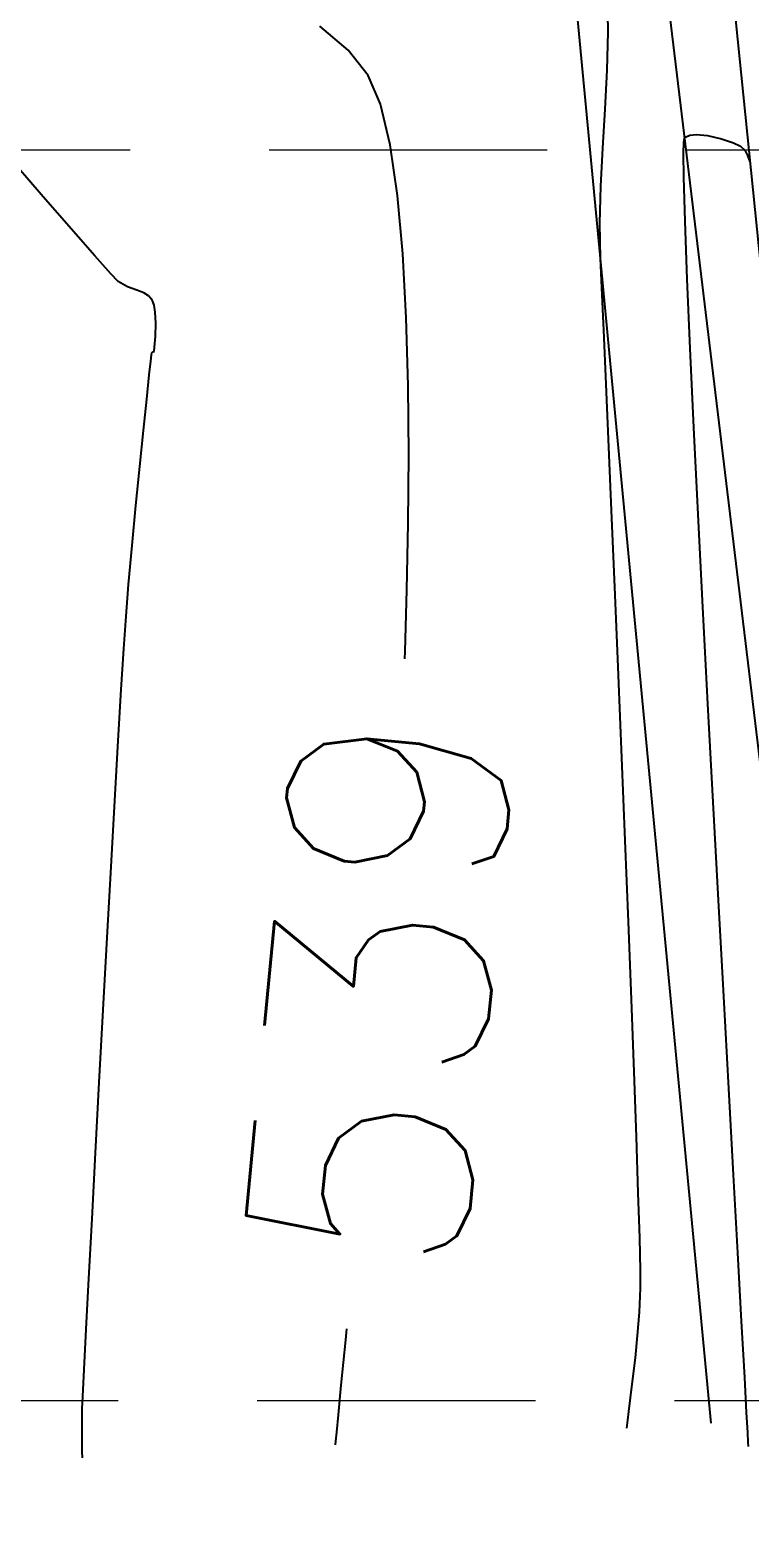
# Model space of a CAD drawing. Extents: x 2138193 to 2139991, y 332071 to 334944.
# Drawn here: x 2139551.1 to 2139577, y 332650.7 to 332704.7 of the extents above; entities that cross this region are included whole.
import ezdxf

# ---------------------------------------------------------------- set-up
doc = ezdxf.new("R2010")
doc.units = 0
doc.header["$LTSCALE"] = 100
doc.header["$MEASUREMENT"] = 0
doc.linetypes.add('DASHED', pattern=[0.75, 0.5, -0.25])
doc.linetypes.add('HIDDEN', pattern=[0.375, 0.25, -0.125])
for name, color, linetype in [('CONTOURS', 35, 'Continuous'), ('GRID', 254, 'DASHED'), ('V-PNTS-BRKLN', 1, 'Continuous')]:
    doc.layers.add(name, color=color, linetype=linetype)
doc.styles.add('L100', font='simplex', dxfattribs={"height": 10})

msp = doc.modelspace()

# ---------------------------------------------------------------- linework, layer by layer
at = {"layer": 'CONTOURS'}
for points, elevation in [([(2139571.847511759, 332704.6802071775), (2139571.826495409, 332706.025656282)], 538), ([(2139562.497104522, 332704.0165880101), (2139561.483704061, 332704.8880935359)], 539), ([(2139563.667188114, 332702.0754549618), (2139563.224752545, 332703.1122344906)], 539), ([(2139571.738979355, 332701.8951266975), (2139571.810519421, 332703.2965255173)], 538), ([(2139564.015669381, 332700.6114998865), (2139563.667188114, 332702.0754549618)], 539), ([(2139571.656352522, 332700.4965261144), (2139571.738979355, 332701.8951266975)], 538), ([(2139574.578570769, 332700.7131603697), (2139574.595187212, 332700.8448610975)], 537), ([(2139575.029446911, 332700.9861939122), (2139575.419060018, 332700.949883632)], 537), ([(2139575.419060018, 332700.949883632), (2139575.9288641, 332700.8298626055)], 537), ([(2139575.9288641, 332700.8298626055), (2139576.362210794, 332700.6824999452)], 537), ([(2139551.459128647, 332698.8270581054), (2139550.196941672, 332700.2885568183)], 540), ([(2139564.279596228, 332698.7942740506), (2139564.015669381, 332700.6114998865)], 539), ([(2139576.764240323, 332700.4161937086), (2139576.862133761, 332700.2280276122)], 537), ([(2139571.551682384, 332697.789781243), (2139571.586099878, 332699.1212391641)], 538), ([(2139564.468368537, 332696.6976822402), (2139564.279596228, 332698.7942740506)], 539), ([(2139553.391359956, 332696.6199006562), (2139552.539205348, 332697.5874511015)], 540), ([(2139571.576560998, 332696.5226677472), (2139571.551682384, 332697.789781243)], 538), ([(2139553.969780656, 332695.9745716191), (2139553.391359956, 332696.6199006562)], 540), ([(2139554.228655627, 332695.7016288397), (2139553.969780656, 332695.9745716191)], 540), ([(2139555.314655945, 332695.1834918442), (2139555.151150218, 332695.2896793874)], 540), ([(2139555.407060824, 332695.086824331), (2139555.314655945, 332695.1834918442)], 540), ([(2139555.564228632, 332694.5894575296), (2139555.521308571, 332694.840367717)], 540), ([(2139555.584008118, 332694.2011793343), (2139555.564228632, 332694.5894575296)], 540), ([(2139555.43553154, 332693.1273697258), (2139555.436815639, 332693.1365343202)], 540), ([(2139555.519790696, 332693.1779922028), (2139555.538372124, 332693.3337313992)], 540), ([(2139555.349079981, 332692.3447909188), (2139555.402816537, 332692.8375083327)], 540), ([(2139555.402816537, 332692.8375083327), (2139555.427504998, 332693.0586319626)], 540), ([(2139555.427504998, 332693.0586319626), (2139555.43553154, 332693.1273697258)], 540), ([(2139564.677757056, 332689.4707588211), (2139564.658049069, 332691.9620198394)], 539), ([(2139575.09041015, 332687.3142354205), (2139574.937323806, 332690.4400324486)], 537), ([(2139571.988042382, 332687.1845991216), (2139571.87989457, 332689.733012114)], 538), ([(2139554.867105808, 332687.6415150412), (2139555.005136887, 332689.0405482362)], 540), ([(2139554.499204224, 332683.4854112423), (2139554.605829348, 332684.7972427807)], 540), ([(2139554.430180499, 332682.4841349771), (2139554.499204224, 332683.4854112423)], 540), ([(2139564.539112712, 332682.1215623458), (2139564.549150487, 332682.3901139255)], 539), ([(2139572.463134111, 332675.5845897045), (2139572.34376992, 332678.5623697499)], 538), ([(2139575.818225531, 332673.4377450873), (2139575.627911556, 332676.9715332163)], 537), ([(2139572.57807263, 332672.6659378033), (2139572.463134111, 332675.5845897045)], 538), ([(2139572.685693572, 332669.8730020092), (2139572.57807263, 332672.6659378033)], 538), ([(2139572.867415092, 332664.9306305945), (2139572.783105028, 332667.2723702854)], 538), ([(2139553.414417469, 332664.3538920746), (2139553.549710301, 332666.884194601)], 540), ([(2139553.288558383, 332661.979541402), (2139553.414417469, 332664.3538920746)], 540), ([(2139572.985163421, 332661.2901791641), (2139572.935731859, 332662.9143708997)], 538), ([(2139553.080890231, 332658.0072112943), (2139553.176070238, 332659.8382715021)], 540), ([(2139573.015803305, 332659.4843514219), (2139573.012817872, 332660.1246433505)], 538), ([(2139572.910431098, 332657.7818777838), (2139572.975452607, 332658.6241608239)], 538), ([(2139562.411499823, 332657.6316001674), (2139562.449236844, 332658.020233025)], 539), ([(2139572.74200755, 332656.2212389466), (2139572.829646753, 332656.9750534439)], 538), ([(2139552.958203415, 332655.5842356316), (2139553.006955558, 332656.5634896977)], 540), ([(2139552.938571, 332655.1465780149), (2139552.958203415, 332655.5842356316)], 540), ([(2139552.931035494, 332654.6223329746), (2139552.938571, 332655.1465780149)], 540), ([(2139552.932834443, 332654.1306133338), (2139552.931035494, 332654.6223329746)], 540), ([(2139562.057512709, 332653.9863584333), (2139562.088843672, 332654.3089246583)], 539), ([(2139572.527040559, 332654.453365933), (2139572.535974633, 332654.5419660397)], 538), ([(2139572.535974633, 332654.5419660397), (2139572.557010974, 332654.7333903462)], 538), ([(2139576.889165099, 332653.9338453278), (2139576.870643003, 332654.2936494331)], 537), ([(2139552.937168356, 332653.7832273864), (2139552.932834443, 332654.1306133338)], 540), ([(2139552.940194373, 332653.5608010279), (2139552.937168356, 332653.7832273864)], 540), ([(2139562.044715384, 332653.8546229734), (2139562.057512709, 332653.9863584333)], 539), ([(2139576.896233728, 332653.7912116534), (2139576.889165099, 332653.9338453278)], 537), ([(2139552.941421629, 332653.4346965061), (2139552.940194373, 332653.5608010279)], 540)]:
    msp.add_lwpolyline(points, dxfattribs=dict(at, elevation=elevation))
at = {"layer": 'CONTOURS', "extrusion": (0.9996428189041062, -0.0267251681650921, 0), "elevation": 2129916.044366671}
msp.add_lwpolyline([(389764.8776348789, 538), (389766.2618109406, 538)], dxfattribs=at)
at = {"layer": 'CONTOURS', "extrusion": (0.7791153075625601, 0.6268806405701944, 0), "elevation": 1875531.600019878}
msp.add_lwpolyline([(-1082036.67725771, 539), (-1082035.51651358, 539)], dxfattribs=at)
at = {"layer": 'CONTOURS', "extrusion": (0.999567034485195, -0.02942352070152892, 0), "elevation": 2128858.990240807}
msp.add_lwpolyline([(395510.087746183, 537), (395510.4821298621, 537)], dxfattribs=at)
at = {"layer": 'CONTOURS', "extrusion": (0.9131573272162196, -0.4076072812785981, 0), "elevation": 1818156.931867955}
msp.add_lwpolyline([(1175914.398092954, 537), (1175914.425275609, 537)], dxfattribs=at)
at = {"layer": 'CONTOURS', "extrusion": (0.5931164173835703, -0.8051167091981625, 0), "elevation": 1001153.795847327}
msp.add_lwpolyline([(1919937.613968549, 537), (1919937.676755116, 537)], dxfattribs=at)
at = {"layer": 'CONTOURS', "extrusion": (0.3750628695303016, -0.9269993764289682, 0), "elevation": 494061.4771054466}
msp.add_lwpolyline([(2108168.129538944, 537), (2108168.267288234, 537)], dxfattribs=at)
at = {"layer": 'CONTOURS', "extrusion": (0.111999519007484, -0.9937082608804721, 0), "elevation": -90976.34420549299}
msp.add_lwpolyline([(2163375.485475346, 537), (2163375.731962007, 537)], dxfattribs=at)
at = {"layer": 'CONTOURS', "extrusion": (0.9986978536937333, -0.05101565472999876, 0), "elevation": 2119812.687363934}
msp.add_lwpolyline([(441417.5436139316, 538), (441418.9206940416, 538)], dxfattribs=at)
at = {"layer": 'CONTOURS', "extrusion": (0.999958809667953, 0.00907628599430852, 0), "elevation": 2142506.120424924}
msp.add_lwpolyline([(313266.3552231864, 537), (313267.2242348977, 537)], dxfattribs=at)
at = {"layer": 'CONTOURS', "extrusion": (-0.421352614910427, -0.9068968926554691, 0), "elevation": -1203241.310161611}
msp.add_lwpolyline([(1800190.851934226, 537), (1800191.125220492, 537)], dxfattribs=at)
at = {"layer": 'CONTOURS', "extrusion": (0.7000538564789169, 0.7140900489637118, 0), "elevation": 1735397.021529133}
msp.add_lwpolyline([(-1294942.051008409, 537), (-1294942.266929445, 537)], dxfattribs=at)
at = {"layer": 'CONTOURS', "extrusion": (0.9298600362077915, 0.3679134586606542, 0), "elevation": 2111911.910083879}
msp.add_lwpolyline([(-477814.4773378457, 537), (-477814.7173540836, 537)], dxfattribs=at)
at = {"layer": 'CONTOURS', "extrusion": (0.999612885130943, 0.02782229106655522, 0), "elevation": 2148002.77465742}
msp.add_lwpolyline([(273041.2027050464, 537), (273042.7904873283, 537)], dxfattribs=at)
at = {"layer": 'CONTOURS', "extrusion": (0.7539553695942748, 0.6569256431742945, 0), "elevation": 1831684.702081788}
msp.add_lwpolyline([(-1154687.795412849, 540), (-1154686.151274411, 540)], dxfattribs=at)
at = {"layer": 'CONTOURS', "extrusion": (0.999293912861203, 0.03757227326828388, 0), "elevation": 2150564.107925801}
msp.add_lwpolyline([(252072.1875673209, 537), (252074.2668577996, 537)], dxfattribs=at)
at = {"layer": 'CONTOURS', "extrusion": (0.9985752281900244, 0.05336209933314736, 0), "elevation": 2154269.47145791}
msp.add_lwpolyline([(218048.723777777, 539), (218051.0291153561, 539)], dxfattribs=at)
at = {"layer": 'CONTOURS', "extrusion": (0.9988460665402795, 0.04802640270738209, 0), "elevation": 2153080.870506324}
msp.add_lwpolyline([(229555.6320053561, 538), (229556.6868611214, 538)], dxfattribs=at)
at = {"layer": 'CONTOURS', "extrusion": (-0.506808017724522, -0.8620589499391215, 0), "elevation": -1371146.544634494}
msp.add_lwpolyline([(1675809.407167076, 540), (1675809.022644695, 540)], dxfattribs=at)
at = {"layer": 'CONTOURS', "extrusion": (0.3288589899026765, 0.9443790365950483, 0), "elevation": 1017802.413632074}
msp.add_lwpolyline([(-1911140.92561185, 540), (-1911140.565949428, 540)], dxfattribs=at)
at = {"layer": 'CONTOURS', "extrusion": (-0.3657973969154983, -0.93069450648956, 0), "elevation": -1092281.383287454}
msp.add_lwpolyline([(1869573.15457618, 540), (1869572.884502618, 540)], dxfattribs=at)
at = {"layer": 'CONTOURS', "extrusion": (0.9989699732180324, 0.04537612377411369, 0), "elevation": 2152464.241925706}
msp.add_lwpolyline([(235265.7880166872, 538), (235267.316805472, 538)], dxfattribs=at)
at = {"layer": 'CONTOURS', "extrusion": (0.9990735929226745, 0.04303435749001559, 0), "elevation": 2151909.929357831}
msp.add_lwpolyline([(240309.8507296351, 537), (240312.350857887, 537)], dxfattribs=at)
at = {"layer": 'CONTOURS', "extrusion": (0.8223098560075369, 0.5690399816470402, 0), "elevation": 1948694.304800911}
msp.add_lwpolyline([(-943914.1914204534, 540), (-943914.1206257865, 540)], dxfattribs=at)
at = {"layer": 'CONTOURS', "extrusion": (0.8852337208455425, 0.4651464924923722, 0), "elevation": 2048758.555236498}
msp.add_lwpolyline([(-700693.9149942148, 540), (-700693.8537433391, 540)], dxfattribs=at)
at = {"layer": 'CONTOURS', "extrusion": (0.9469765335207702, 0.321302731020117, 0), "elevation": 2133004.631650464}
msp.add_lwpolyline([(-372390.8255139473, 540), (-372390.683989721, 540)], dxfattribs=at)
at = {"layer": 'CONTOURS', "extrusion": (0.9996250338519712, 0.02738232452597037, 0), "elevation": 2147872.273001991}
msp.add_lwpolyline([(273980.9599853642, 539), (273983.3945076294, 539)], dxfattribs=at)
at = {"layer": 'CONTOURS', "extrusion": (0.9966729652811679, -0.08150460280035868, 0), "elevation": 2105321.124792984}
msp.add_lwpolyline([(505970.0757836783, 540), (505970.4571805166, 540)], dxfattribs=at)
at = {"layer": 'CONTOURS', "extrusion": (0.9995545480323237, -0.02984468977720285, 0), "elevation": 2128673.359538397}
msp.add_lwpolyline([(396399.8870213969, 540), (396400.3745585887, 540)], dxfattribs=at)
at = {"layer": 'CONTOURS', "extrusion": (0.9990315126919126, 0.04400041645836011, 0), "elevation": 2152138.220552582}
msp.add_lwpolyline([(238227.7501856571, 538), (238229.686262411, 538)], dxfattribs=at)
at = {"layer": 'CONTOURS', "extrusion": (0.5358015368634507, -0.844343954259616, 0), "elevation": 865469.6527939483}
msp.add_lwpolyline([(1984778.191737587, 540), (1984778.203782923, 540)], dxfattribs=at)
at = {"layer": 'CONTOURS', "extrusion": (0.408717938298726, -0.9126607512722561, 0), "elevation": 570838.7173451798}
msp.add_lwpolyline([(2088665.937123204, 540), (2088665.984417284, 540)], dxfattribs=at)
at = {"layer": 'CONTOURS', "extrusion": (0.4674598287717549, -0.8840143146378805, 0), "elevation": 706050.7252015464}
msp.add_lwpolyline([(2046918.368945006, 540), (2046918.402475233, 540)], dxfattribs=at)
at = {"layer": 'CONTOURS', "extrusion": (0.9989175770862828, 0.04651531132939225, 0), "elevation": 2152734.211780454}
msp.add_lwpolyline([(232807.3339548011, 537), (232810.1841769654, 537)], dxfattribs=at)
at = {"layer": 'CONTOURS', "extrusion": (0.9943414569052599, -0.1062311963574037, 0), "elevation": 2092106.277127541}
msp.add_lwpolyline([(558096.4242838618, 540), (558097.315226278, 540)], dxfattribs=at)
at = {"layer": 'CONTOURS', "extrusion": (0.9990710005841555, 0.04309449839334884, 0), "elevation": 2151921.316032765}
msp.add_lwpolyline([(240176.8875039174, 538), (240179.1642203073, 538)], dxfattribs=at)
at = {"layer": 'CONTOURS', "extrusion": (0.9945845171219811, -0.1039309304357269, 0), "elevation": 2093391.596716688}
msp.add_lwpolyline([(553254.6125355919, 540), (553255.7423026415, 540)], dxfattribs=at)
at = {"layer": 'CONTOURS', "extrusion": (0.994852133795935, -0.1013372186399221, 0), "elevation": 2094827.080193062}
msp.add_lwpolyline([(547792.9552276315, 540), (547794.2566199116, 540)], dxfattribs=at)
at = {"layer": 'CONTOURS', "extrusion": (0.9999740025068515, -0.007210708039239631, 0), "elevation": 2137110.127797635}
msp.add_lwpolyline([(348106.1228167655, 539), (348108.5978889603, 539)], dxfattribs=at)
at = {"layer": 'CONTOURS', "extrusion": (0.9955575953557858, -0.09415452367998803, 0), "elevation": 2098726.052206559}
msp.add_lwpolyline([(532657.0347103624, 540), (532658.4777908496, 540)], dxfattribs=at)
at = {"layer": 'CONTOURS', "extrusion": (0.99912594669309, 0.04180122778863069, 0), "elevation": 2151608.620856648}
msp.add_lwpolyline([(242956.9041755425, 538), (242959.662222923, 538)], dxfattribs=at)
at = {"layer": 'CONTOURS', "extrusion": (0.9987158596105766, 0.05066193602999249, 0), "elevation": 2153682.159052134}
msp.add_lwpolyline([(223861.742577732, 537), (223865.0806564376, 537)], dxfattribs=at)
at = {"layer": 'CONTOURS', "extrusion": (0.9998140128268118, -0.01928573968371216, 0), "elevation": 2132750.613530874}
msp.add_lwpolyline([(373885.822011043, 539), (373888.2073045709, 539)], dxfattribs=at)
at = {"layer": 'CONTOURS', "extrusion": (0.9960549171971894, -0.08873895383257628, 0), "elevation": 2101591.78488489}
msp.add_lwpolyline([(521234.1655593881, 540), (521235.5787370116, 540)], dxfattribs=at)
at = {"layer": 'CONTOURS', "extrusion": (0.9995751280722552, -0.02914726984358198, 0), "elevation": 2128958.724839097}
msp.add_lwpolyline([(394903.5079673621, 539), (394905.7296984659, 539)], dxfattribs=at)
at = {"layer": 'CONTOURS', "extrusion": (0.9991493284660988, 0.04123856721254637, 0), "elevation": 2151471.459433449}
msp.add_lwpolyline([(244165.6370612599, 538), (244168.5357995789, 538)], dxfattribs=at)
at = {"layer": 'CONTOURS', "extrusion": (0.9986483150455592, 0.05197636825198045, 0), "elevation": 2153974.932915543}
msp.add_lwpolyline([(221023.4690999181, 537), (221026.9449204985, 537)], dxfattribs=at)
at = {"layer": 'CONTOURS', "extrusion": (0.998065714918142, -0.0621677465004012, 0), "elevation": 2114733.801625551}
msp.add_lwpolyline([(465048.793618331, 540), (465050.2588081909, 540)], dxfattribs=at)
at = {"layer": 'CONTOURS', "extrusion": (0.9991727016077125, 0.0406683213563731, 0), "elevation": 2151331.757692566}
msp.add_lwpolyline([(245390.5222883094, 538), (245393.4950679118, 538)], dxfattribs=at)
at = {"layer": 'CONTOURS', "extrusion": (0.9982550513744792, -0.05904957582689131, 0), "elevation": 2116176.253468001}
msp.add_lwpolyline([(458438.437135858, 540), (458440.2866695448, 540)], dxfattribs=at)
at = {"layer": 'CONTOURS', "extrusion": (0.9985950994263738, 0.0529889365965255, 0), "elevation": 2154197.935836284}
msp.add_lwpolyline([(218835.7561742004, 537), (218839.2989391272, 537)], dxfattribs=at)
at = {"layer": 'CONTOURS', "extrusion": (0.9983616083738126, -0.0572197424430959, 0), "elevation": 2117012.985408022}
msp.add_lwpolyline([(454556.7020128011, 540), (454558.8586742642, 540)], dxfattribs=at)
at = {"layer": 'CONTOURS', "extrusion": (0.9984305775023329, -0.05600340979224558, 0), "elevation": 2117565.194514632}
msp.add_lwpolyline([(451974.8503728643, 540), (451977.2369391444, 540)], dxfattribs=at)
at = {"layer": 'CONTOURS', "extrusion": (0.998479570068547, -0.05512302745431955, 0), "elevation": 2117962.897631228}
msp.add_lwpolyline([(450104.9841831425, 540), (450107.5234284594, 540)], dxfattribs=at)
at = {"layer": 'CONTOURS', "extrusion": (0.9985197718961496, 0.0543899359483099, 0), "elevation": 2154502.844939735}
msp.add_lwpolyline([(215806.1492117406, 537), (215809.6134632931, 537)], dxfattribs=at)
at = {"layer": 'CONTOURS', "extrusion": (0.9985169473429415, -0.05444176585061925, 0), "elevation": 2118269.505053092}
msp.add_lwpolyline([(448657.2079870831, 540), (448659.8226842929, 540)], dxfattribs=at)
at = {"layer": 'CONTOURS', "extrusion": (0.9984944237150004, 0.05485331175097171, 0), "elevation": 2154602.761797901}
msp.add_lwpolyline([(214802.970092414, 537), (214806.2888834241, 537)], dxfattribs=at)
at = {"layer": 'CONTOURS', "extrusion": (0.9985473107126006, -0.05388198463896179, 0), "elevation": 2118520.691244754}
msp.add_lwpolyline([(447467.0140753853, 540), (447469.6269966089, 540)], dxfattribs=at)
at = {"layer": 'CONTOURS', "extrusion": (0.9992992297366159, 0.0374305950768415, 0), "elevation": 2150525.368089691}
msp.add_lwpolyline([(252348.666556372, 538), (252351.2690118193, 538)], dxfattribs=at)
at = {"layer": 'CONTOURS', "extrusion": (0.9984765064346665, 0.05517849307496067, 0), "elevation": 2154672.603398047}
msp.add_lwpolyline([(214098.156865958, 537), (214101.2593927082, 537)], dxfattribs=at)
at = {"layer": 'CONTOURS', "extrusion": (0.9994264676428599, 0.03386348734131581, 0), "elevation": 2149610.94781248}
msp.add_lwpolyline([(260018.7204005097, 538), (260020.7378172583, 538)], dxfattribs=at)
at = {"layer": 'CONTOURS', "extrusion": (0.9984665603862757, 0.05535817726767815, 0), "elevation": 2154711.097452524}
msp.add_lwpolyline([(213707.5846687733, 537), (213710.4001270391, 537)], dxfattribs=at)
at = {"layer": 'CONTOURS', "extrusion": (0.9986229715431238, -0.0524610398903925, 0), "elevation": 2119155.269416296}
msp.add_lwpolyline([(444444.9407251792, 540), (444447.0849477345, 540)], dxfattribs=at)
at = {"layer": 'CONTOURS', "extrusion": (0.9997186379620057, 0.02372013725492685, 0), "elevation": 2146861.762010329}
msp.add_lwpolyline([(281815.561181744, 538), (281816.7270455875, 538)], dxfattribs=at)
at = {"layer": 'CONTOURS', "extrusion": (0.9984666303774812, 0.05535691485838687, 0), "elevation": 2154710.827250035}
msp.add_lwpolyline([(213707.8513880903, 537), (213710.3089733735, 537)], dxfattribs=at)
at = {"layer": 'CONTOURS', "extrusion": (0.9989015843778759, -0.04685749382296486, 0), "elevation": 2121635.285644924}
msp.add_lwpolyline([(432548.2542122645, 538), (432549.1153487482, 538)], dxfattribs=at)
at = {"layer": 'CONTOURS', "extrusion": (0.9986912815966632, -0.05114414983958946, 0), "elevation": 2119739.4974322}
msp.add_lwpolyline([(441646.8293005473, 540), (441648.2749140448, 540)], dxfattribs=at)
at = {"layer": 'CONTOURS', "extrusion": (0.9984820094812893, 0.05507882299220342, 0), "elevation": 2154651.222453445}
msp.add_lwpolyline([(214305.937330757, 537), (214307.9662385889, 537)], dxfattribs=at)
at = {"layer": 'CONTOURS', "extrusion": (0.9953185704122797, -0.09664855608055457, 0), "elevation": 2097395.32095852}
msp.add_lwpolyline([(537884.2882822416, 539), (537885.9360367004, 539)], dxfattribs=at)
at = {"layer": 'CONTOURS', "extrusion": (0.9950247385776103, -0.09962815675580002, 0), "elevation": 2095785.894230484}
msp.add_lwpolyline([(544163.616901069, 538), (544164.4277596422, 538)], dxfattribs=at)
at = {"layer": 'CONTOURS', "extrusion": (0.9953181011351631, -0.09665338872845293, 0), "elevation": 2097392.709301637}
msp.add_lwpolyline([(537893.4063395011, 539), (537894.4719254188, 539)], dxfattribs=at)
at = {"layer": 'CONTOURS', "extrusion": (0.9922457789829647, -0.1242912470389193, 0), "elevation": 2081635.765510956}
msp.add_lwpolyline([(596006.2070183514, 538), (596006.8956113663, 538)], dxfattribs=at)
at = {"layer": 'CONTOURS', "extrusion": (0.9985201738267556, 0.05438255658743857, 0), "elevation": 2154501.260610719}
msp.add_lwpolyline([(215807.0814623442, 537), (215808.3483606722, 537)], dxfattribs=at)
at = {"layer": 'CONTOURS', "extrusion": (0.9921502263649542, -0.1250517026032442, 0), "elevation": 2081178.353987347}
msp.add_lwpolyline([(597600.9830087352, 538), (597601.4708426545, 538)], dxfattribs=at)
at = {"layer": 'CONTOURS', "extrusion": (0.9953172257745289, -0.09666240260047164, 0), "elevation": 2097387.837904183}
msp.add_lwpolyline([(537911.7759213471, 539), (537912.4008858592, 539)], dxfattribs=at)
at = {"layer": 'CONTOURS', "extrusion": (0.9929005733795031, -0.1189472630313699, 0), "elevation": 2084814.448572034}
msp.add_lwpolyline([(584789.3752341653, 538), (584789.6981170031, 538)], dxfattribs=at)
at = {"layer": 'CONTOURS', "extrusion": (0.9985854403126757, 0.05317065351808204, 0), "elevation": 2154237.757642796}
msp.add_lwpolyline([(218421.0338315598, 537), (218421.7524163026, 537)], dxfattribs=at)
at = {"layer": 'CONTOURS', "extrusion": (0.9999906846365793, 0.004316322516408582, 0), "elevation": 2140968.850218763}
msp.add_lwpolyline([(323415.279780023, 540), (323415.3353727623, 540)], dxfattribs=at)
at = {"layer": 'GRID', "color": 252, "linetype": 'HIDDEN', "lineweight": 0, "ltscale": 0.4}
for p, q in [((2138239.658925912, 332700.4322409612), (2139943.532361615, 332700.4322409612)), ((2138239.233226605, 332655.4435516577), (2139943.106662308, 332655.4435516577))]:
    msp.add_line(p, q, dxfattribs=at)
at = {"layer": 'V-PNTS-BRKLN', "color": 7}
for points in [[(2139552.3553, 332752.8642, 540.2455), (2139575.529274, 332713.965759, 537.53113), (2139581.971473, 332650.680369, 535.123496)], [(2139580.567407, 332651.508078, 535.055228), (2139573.290359, 332711.766145, 537.429304), (2139536.1139, 332730.9831, 537.899)], [(2139575.55355, 332654.626238, 537.711275), (2139570.257216, 332710.421586, 538.095783), (2139537.021035659, 332729.8628502335, 538.008)]]:
    msp.add_polyline3d(points, dxfattribs=at)

# ---------------------------------------------------------------- texts
at = {"layer": 'CONTOURS', "insert": (2139558.661080324, 332660.3976096161, 539), "char_height": 8, "width": 30.09523809523809, "attachment_point": 1, "rotation": 84.4519661264581, "style": 'L100'}
msp.add_mtext('\\Fsimplex.shx;\\W1.0000000000;\\T1.0000000000;\\o\\l539', dxfattribs=at)

doc.saveas('drawing.dxf')
